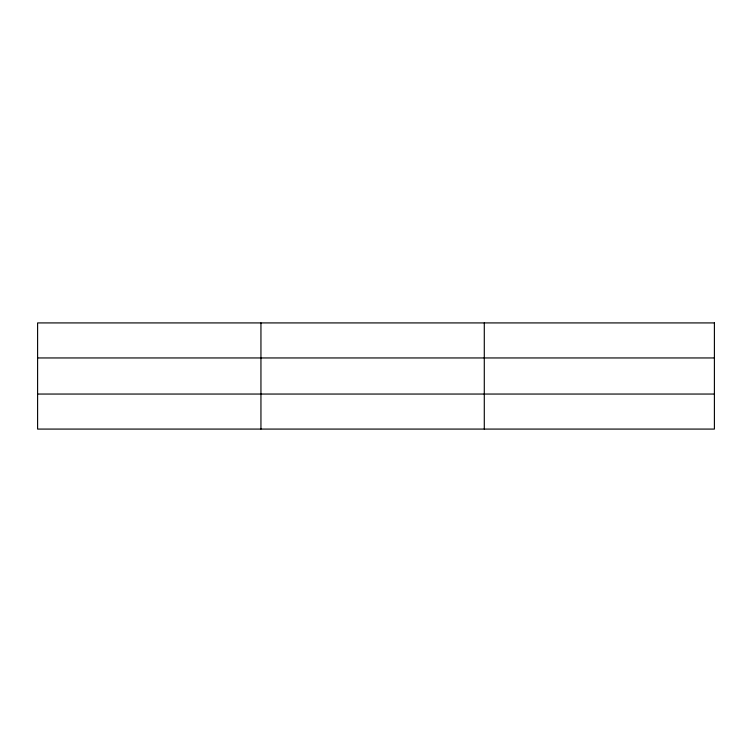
<?xml version="1.0" encoding="UTF-8"?>
<svg xmlns="http://www.w3.org/2000/svg" width="752" height="752" viewBox="0 0 752 752"><rect width="100%" height="100%" fill="white"/><g stroke="black" fill="none" stroke-linecap="round" stroke-linejoin="round"><path stroke-width="1.13" d="M260.944 322.918L260.944 429.082M484.288 322.918L484.288 429.082M37.6 357.952L714.4 357.952M37.6 394.048L714.4 394.048M714.4 322.918L714.4 429.082L37.6 429.082L37.6 322.918L714.4 322.918"/></g></svg>
